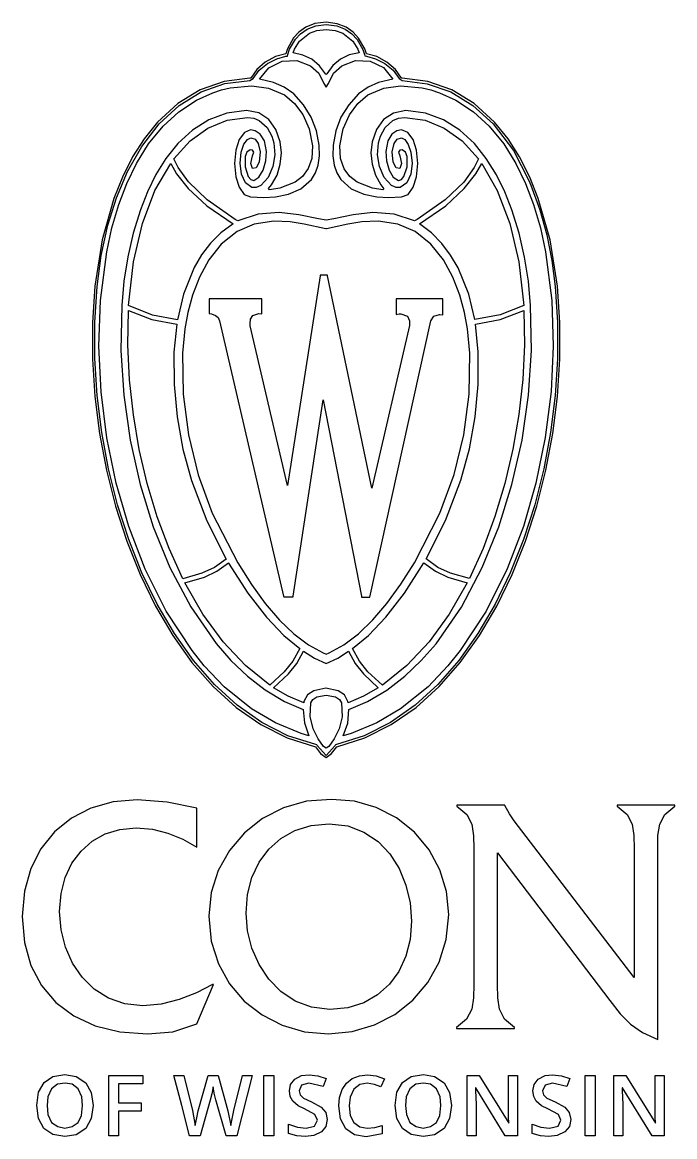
# Model space of a CAD drawing. Extents: x 0 to 159, y 0 to 105.
# Drawn here: x 53.1 to 114.6, y 0 to 105 of the extents above; entities that cross this region are included whole.
import ezdxf

# ---------------------------------------------------------------- set-up
doc = ezdxf.new("R2010")
doc.units = 0

msp = doc.modelspace()

# ---------------------------------------------------------------- linework, layer by layer
at = {"layer": 'Layer 1'}
for p, q in [((79.173228, 104.026426), (78.676686, 103.482011)), ((79.835435, 104.500365), (79.173228, 104.026426)), ((79.227406, 103.179195), (80.17801, 103.927868)), ((79.336515, 103.87788), (79.965263, 104.314462)), ((80.683491, 104.833972), (79.835435, 104.500365)), ((79.965263, 104.314462), (80.765724, 104.6218)), ((80.17801, 103.927868), (80.874291, 104.173819)), ((81.73758, 104.95739), (80.683491, 104.833972)), ((80.765724, 104.6218), (81.7561, 104.738)), ((80.874291, 104.173819), (81.7403, 104.267)), ((82.791669, 104.826375), (81.73758, 104.95739)), ((81.7403, 104.267), (82.606303, 104.173843)), ((81.7403, 104.267), (81.7403, 104.267)), ((81.7561, 104.738), (82.746444, 104.618453)), ((82.606303, 104.173843), (83.30258, 103.928045)), ((82.746444, 104.618453), (83.546664, 104.303063)), ((83.639725, 104.489202), (82.791669, 104.826375)), ((83.30258, 103.928045), (84.253179, 103.180558)), ((83.546664, 104.303063), (84.174743, 103.856703)), ((84.301932, 104.014798), (83.639725, 104.489202)), ((84.798474, 103.472089), (84.301932, 104.014798)), ((78.676686, 103.482011), (78.099853, 102.461177)), ((78.298537, 102.411602), (78.861278, 103.373947)), ((78.754035, 102.424064), (79.227406, 103.179195)), ((78.861278, 103.373947), (79.336515, 103.87788)), ((84.174743, 103.856703), (84.648663, 103.34425)), ((84.253179, 103.180558), (84.726535, 102.428604)), ((84.648663, 103.34425), (85.205955, 102.380562)), ((85.375307, 102.457456), (84.798474, 103.472089)), ((77.94346, 101.99671), (76.960577, 101.725099)), ((78.099853, 102.461177), (77.94346, 101.99671)), ((78.094386, 101.774408), (78.131427, 101.922574)), ((78.131427, 101.922574), (78.298537, 102.411602)), ((78.623445, 102.06556), (78.754035, 102.424064)), ((79.554828, 101.874337), (78.623445, 102.06556)), ((80.399477, 101.468475), (79.554828, 101.874337)), ((83.924418, 101.882987), (83.079241, 101.474524)), ((84.85709, 102.07625), (83.924418, 101.882987)), ((84.726535, 102.428604), (84.85709, 102.07625)), ((85.205955, 102.380562), (85.3624, 101.931)), ((85.3624, 101.931), (85.399442, 101.782834)), ((85.5317, 101.99671), (85.375307, 102.457456)), ((86.515704, 101.726216), (85.5317, 101.99671)), ((76.011675, 101.214868), (75.203165, 100.518105)), ((75.432475, 100.451741), (76.211549, 101.080539)), ((76.960577, 101.725099), (76.011675, 101.214868)), ((76.211549, 101.080539), (77.08736, 101.523799)), ((76.350773, 100.682), (77.588721, 101.305688)), ((77.08736, 101.523799), (77.943574, 101.753242)), ((77.588721, 101.305688), (78.973406, 101.37009)), ((77.943574, 101.753242), (78.094386, 101.774408)), ((78.973406, 101.37009), (80.2639, 100.864)), ((80.2639, 100.864), (80.26393, 100.86446)), ((80.26393, 100.86446), (81.05941, 100.151757)), ((81.121418, 100.871016), (80.399477, 101.468475)), ((81.684675, 100.105), (81.121418, 100.871016)), ((82.357666, 100.874112), (81.7958, 100.105)), ((83.079241, 101.474524), (82.357666, 100.874112)), ((82.421202, 100.151757), (83.216682, 100.86446)), ((83.216682, 100.86446), (84.5084, 101.372657)), ((84.5084, 101.372657), (85.895025, 101.308864)), ((85.399442, 101.782834), (85.550254, 101.761667)), ((85.550254, 101.761667), (86.405641, 101.530612)), ((85.895025, 101.308864), (87.134625, 100.684213)), ((86.405641, 101.530612), (87.279632, 101.084004)), ((87.466468, 101.21586), (86.515704, 101.726216)), ((87.279632, 101.084004), (88.056887, 100.452353)), ((88.275347, 100.518477), (87.466468, 101.21586)), ((75.203165, 100.518105), (74.64146, 99.6869)), ((74.866474, 99.665682), (75.432475, 100.451741)), ((75.47496, 99.607545), (76.350773, 100.682)), ((81.05941, 100.151757), (81.52864, 99.1923)), ((81.740238, 100.030917), (81.684675, 100.105)), ((81.7958, 100.105), (81.740238, 100.030917)), ((81.951972, 99.1923), (82.421202, 100.151757)), ((87.134625, 100.684213), (88.010922, 99.60769)), ((88.056887, 100.452353), (88.622064, 99.666167)), ((88.8337, 99.6869), (88.275347, 100.518477)), ((72.154829, 99.390277), (69.884666, 98.585903)), ((69.989215, 98.39403), (72.217955, 99.177733)), ((71.879223, 98.591475), (72.69943, 98.795204)), ((74.5701, 99.6869), (72.154829, 99.390277)), ((72.217955, 99.177733), (74.567495, 99.464599)), ((72.69943, 98.795204), (74.73143, 98.961891)), ((74.567495, 99.464599), (74.866474, 99.665682)), ((74.64146, 99.6869), (74.5701, 99.6869)), ((74.73143, 98.961891), (76.328707, 98.754568)), ((76.79788, 99.27417), (75.47496, 99.607545)), ((76.328707, 98.754568), (77.81382, 98.1311)), ((77.796309, 98.84338), (76.79788, 99.27417)), ((78.68436, 98.21584), (77.796309, 98.84338)), ((81.52864, 99.1923), (81.740306, 98.861571)), ((81.740306, 98.861571), (81.951972, 99.1923)), ((85.689573, 98.843525), (84.801522, 98.215985)), ((85.674492, 98.125902), (87.159606, 98.74937)), ((86.688002, 99.274315), (85.689573, 98.843525)), ((88.010922, 99.60769), (86.688002, 99.274315)), ((87.159606, 98.74937), (88.756882, 98.956693)), ((88.622064, 99.666167), (88.915751, 99.462438)), ((88.756882, 98.956693), (90.788882, 98.790006)), ((88.90538, 99.68693), (88.8337, 99.6869)), ((91.321018, 99.391796), (88.90538, 99.68693)), ((88.915751, 99.462438), (91.265701, 99.175573)), ((90.788882, 98.790006), (91.609089, 98.586277)), ((91.265701, 99.175573), (93.493367, 98.39187)), ((93.5918, 98.587919), (91.321018, 99.391796)), ((69.884666, 98.585903), (67.781688, 97.294862)), ((67.863122, 96.527682), (69.532367, 97.63633)), ((67.913767, 97.127629), (69.989215, 98.39403)), ((69.532367, 97.63633), (71.064307, 98.326892)), ((71.064307, 98.326892), (71.879223, 98.591475)), ((77.81382, 98.1311), (78.749244, 97.319037)), ((79.619893, 97.191635), (78.68436, 98.21584)), ((84.801522, 98.215985), (83.865989, 97.19178)), ((84.740555, 97.313839), (85.674492, 98.125902)), ((91.609089, 98.586277), (92.424005, 98.321694)), ((92.424005, 98.321694), (93.955945, 97.631132)), ((93.493367, 98.39187), (95.568732, 97.125469)), ((95.694904, 97.296382), (93.5918, 98.587919)), ((93.955945, 97.631132), (95.624852, 96.526263)), ((67.781688, 97.294862), (65.86797, 95.53824)), ((66.024105, 95.392669), (67.913767, 97.127629)), ((74.23401, 96.638848), (72.400988, 96.41234)), ((75.393753, 96.413749), (74.23401, 96.638848)), ((78.749244, 97.319037), (79.550477, 96.260166)), ((80.344506, 96.022433), (79.619893, 97.191635)), ((83.865989, 97.19178), (83.141376, 96.022578)), ((83.939819, 96.254968), (84.740555, 97.313839)), ((89.254302, 96.63365), (88.094559, 96.407431)), ((91.088069, 96.406396), (89.254302, 96.63365)), ((95.568732, 97.125469), (97.461781, 95.390508)), ((97.60751, 95.53827), (95.694904, 97.296382)), ((65.86797, 95.53824), (64.603284, 93.975489)), ((66.386477, 95.17306), (67.863122, 96.527682)), ((70.69819, 95.7773), (69.152653, 94.800452)), ((70.614205, 94.995843), (72.421348, 95.739072)), ((72.400988, 96.41234), (70.69819, 95.7773)), ((72.421348, 95.739072), (74.323988, 95.990674)), ((74.323988, 95.990674), (74.940244, 95.914043)), ((74.940244, 95.914043), (75.449995, 95.706536)), ((76.3305, 95.792518), (75.393753, 96.413749)), ((75.449995, 95.706536), (76.188306, 95.033213)), ((77.01672, 94.86222), (76.3305, 95.792518)), ((79.550477, 96.260166), (80.144839, 94.936878)), ((80.842297, 94.74013), (80.344506, 96.022433)), ((83.141376, 96.022578), (82.643585, 94.740275)), ((83.344963, 94.93168), (83.939819, 96.254968)), ((87.157811, 95.786322), (86.471591, 94.856645)), ((88.094559, 96.407431), (87.157811, 95.786322)), ((87.297483, 95.034234), (88.035792, 95.706935)), ((88.035792, 95.706935), (88.545542, 95.914178)), ((88.545542, 95.914178), (89.161797, 95.9907)), ((89.161797, 95.9907), (91.064437, 95.738726)), ((91.064437, 95.738726), (92.87158, 94.994875)), ((92.792109, 95.772099), (91.088069, 96.406396)), ((94.337896, 94.795995), (92.792109, 95.772099)), ((95.624852, 96.526263), (97.102, 95.1757)), ((98.872196, 93.975519), (97.60751, 95.53827)), ((64.372195, 93.258152), (66.024105, 95.392669)), ((65.02278, 93.493728), (66.386477, 95.17306)), ((69.152653, 94.800452), (67.79141, 93.548518)), ((68.931582, 93.778349), (70.614205, 94.995843)), ((74.041471, 94.573564), (73.561708, 93.911405)), ((74.6336, 94.8133), (74.041471, 94.573564)), ((75.069213, 94.725156), (74.6336, 94.8133)), ((75.538804, 94.409796), (75.069213, 94.725156)), ((76.188306, 95.033213), (76.615565, 94.23934)), ((77.42488, 93.709918), (77.01672, 94.86222)), ((80.144839, 94.936878), (80.45965, 93.33156)), ((81.09736, 93.37662), (80.842297, 94.74013)), ((82.643585, 94.740275), (82.388522, 93.376765)), ((83.028662, 93.326362), (83.344963, 94.93168)), ((86.471591, 94.856645), (86.063432, 93.70472)), ((86.870223, 94.240485), (87.297483, 95.034234)), ((88.410682, 94.723673), (87.94175, 94.405843)), ((88.8496, 94.8133), (88.410682, 94.723673)), ((89.442139, 94.573586), (88.8496, 94.8133)), ((89.922826, 93.911477), (89.442139, 94.573586)), ((92.87158, 94.994875), (94.554203, 93.777257)), ((95.696902, 93.54332), (94.337896, 94.795995)), ((97.102, 95.1757), (98.465697, 93.496368)), ((97.461781, 95.390508), (99.369239, 92.867665)), ((64.603284, 93.975489), (63.52112, 92.28122)), ((63.888817, 91.65146), (65.02278, 93.493728)), ((67.79141, 93.548518), (66.661848, 92.141267)), ((67.402498, 92.103954), (68.931582, 93.778349)), ((73.561708, 93.911405), (73.240198, 92.912399)), ((73.754716, 92.71807), (74.00516, 93.463575)), ((74.00516, 93.463575), (74.331011, 93.916882)), ((74.331011, 93.916882), (74.657358, 94.069804)), ((74.657358, 94.069804), (75.055225, 93.937182)), ((75.055225, 93.937182), (75.340106, 93.548536)), ((75.340106, 93.548536), (75.522544, 92.746894)), ((75.929502, 93.790829), (75.538804, 94.409796)), ((76.128435, 92.791864), (75.929502, 93.790829)), ((76.615565, 94.23934), (76.808418, 93.593554)), ((76.808418, 93.593554), (76.89788, 92.486935)), ((77.530919, 92.67031), (77.42488, 93.709918)), ((86.063432, 93.70472), (85.958136, 92.665118)), ((86.587904, 92.486587), (86.677367, 93.59358)), ((86.677367, 93.59358), (86.870223, 94.240485)), ((87.553681, 93.786389), (87.35735, 92.79189)), ((87.94175, 94.405843), (87.553681, 93.786389)), ((87.963241, 92.74692), (88.145679, 93.544098)), ((88.145679, 93.544098), (88.430561, 93.93324)), ((88.430561, 93.93324), (88.828427, 94.06983)), ((88.828427, 94.06983), (89.153657, 93.915421)), ((89.153657, 93.915421), (89.479632, 93.459635)), ((89.479632, 93.459635), (89.730697, 92.713634)), ((90.245263, 92.912521), (89.922826, 93.911477)), ((94.554203, 93.777257), (96.083287, 92.10398)), ((96.825718, 92.136069), (95.696902, 93.54332)), ((98.465697, 93.496368), (99.59966, 91.6541)), ((99.95436, 92.28125), (98.872196, 93.975519)), ((63.044905, 90.907989), (64.372195, 93.258152)), ((73.240198, 92.912399), (73.12283, 91.66212)), ((73.654588, 91.688554), (73.754716, 92.71807)), ((74.271066, 92.722582), (74.111655, 92.309667)), ((74.575337, 92.947974), (74.271066, 92.722582)), ((74.805162, 92.912868), (74.575337, 92.947974)), ((74.636191, 91.667394), (74.80354, 92.393012)), ((74.80354, 92.393012), (74.943107, 92.725724)), ((74.943107, 92.725724), (74.805162, 92.912868)), ((75.522544, 92.746894), (75.443955, 91.768598)), ((76.064523, 91.897947), (76.128435, 92.791864)), ((76.89788, 92.486935), (76.722429, 91.360473)), ((77.427856, 91.592257), (77.530919, 92.67031)), ((80.45965, 93.33156), (80.404413, 92.123883)), ((81.115665, 92.36503), (81.09736, 93.37662)), ((82.388522, 93.376765), (82.370218, 92.365204)), ((83.08314, 92.11977), (83.028662, 93.326362)), ((85.958136, 92.665118), (86.06244, 91.587066)), ((86.763356, 91.361488), (86.587904, 92.486587)), ((87.35735, 92.79189), (87.421263, 91.900576)), ((88.042949, 91.773461), (87.963241, 92.74692)), ((88.680623, 92.912894), (88.542678, 92.72575)), ((88.542678, 92.72575), (88.687206, 92.388076)), ((88.910448, 92.948), (88.680623, 92.912894)), ((88.687206, 92.388076), (88.849594, 91.66742)), ((89.214719, 92.722234), (88.910448, 92.948)), ((89.37413, 92.308698), (89.214719, 92.722234)), ((89.730697, 92.713634), (89.831197, 91.68858)), ((90.363052, 91.662265), (90.245263, 92.912521)), ((99.369239, 92.867665), (100.833, 90.064)), ((63.52112, 92.28122), (62.552787, 90.364199)), ((62.971527, 89.757018), (63.888817, 91.65146)), ((65.625835, 89.102987), (67.10357, 91.65966)), ((66.661848, 92.141267), (65.706165, 90.607015)), ((67.10357, 91.65966), (67.641748, 90.670574)), ((67.798669, 91.271139), (67.402498, 92.103954)), ((73.12283, 91.66212), (73.237593, 90.411841)), ((73.779562, 90.665651), (73.654588, 91.688554)), ((74.111655, 92.309667), (74.104379, 91.334014)), ((74.104379, 91.334014), (74.412618, 90.430134)), ((74.802589, 91.19313), (74.636191, 91.667394)), ((75.443955, 91.768598), (75.137907, 91.23877)), ((75.813584, 91.036026), (76.064523, 91.897947)), ((76.722429, 91.360473), (76.28901, 90.349103)), ((77.114946, 90.560341), (77.427856, 91.592257)), ((80.404413, 92.123883), (80.058435, 91.170578)), ((80.726146, 90.769498), (80.985332, 91.499699)), ((80.985332, 91.499699), (81.115665, 92.36503)), ((82.370218, 92.365204), (82.500551, 91.499952)), ((82.500551, 91.499952), (82.759737, 90.76987)), ((83.428763, 91.167613), (83.08314, 92.11977)), ((86.06244, 91.587066), (86.375598, 90.555149)), ((87.196775, 90.350988), (86.763356, 91.361488)), ((87.421263, 91.900576), (87.672203, 91.035059)), ((88.348872, 91.243757), (88.042949, 91.773461)), ((88.849594, 91.66742), (88.683569, 91.19576)), ((89.073166, 90.432141), (89.381406, 91.33404)), ((89.381406, 91.33404), (89.37413, 92.308698)), ((89.831197, 91.68858), (89.706595, 90.665679)), ((90.247917, 90.411986), (90.363052, 91.662265)), ((96.083287, 92.10398), (95.686372, 91.270791)), ((95.852094, 90.676614), (96.39027, 91.667563)), ((96.39027, 91.667563), (97.860936, 89.110904)), ((97.782144, 90.601818), (96.825718, 92.136069)), ((99.59966, 91.6541), (100.516951, 89.759658)), ((100.922693, 90.364229), (99.95436, 92.28125)), ((62.552787, 90.364199), (61.75371, 88.37068)), ((61.996701, 88.416567), (63.044905, 90.907989)), ((65.706165, 90.607015), (64.906753, 88.982475)), ((67.641748, 90.670574), (68.743983, 89.287342)), ((68.783952, 89.9142), (67.798669, 91.271139)), ((73.237593, 90.411841), (73.554762, 89.412835)), ((74.150351, 89.825558), (73.779562, 90.665651)), ((74.412618, 90.430134), (74.650577, 90.146741)), ((75.137907, 91.23877), (74.802589, 91.19313)), ((74.919295, 90.064014), (75.417785, 90.370062)), ((75.417785, 90.370062), (75.813584, 91.036026)), ((76.28901, 90.349103), (75.604568, 89.587764)), ((76.591444, 89.659148), (77.114946, 90.560341)), ((79.502546, 90.442995), (78.817581, 89.912485)), ((80.058435, 91.170578), (79.502546, 90.442995)), ((80.357894, 90.163301), (80.726146, 90.769498)), ((82.759737, 90.76987), (83.12799, 90.163818)), ((83.984605, 90.441053), (83.428763, 91.167613)), ((84.669741, 89.911257), (83.984605, 90.441053)), ((86.375598, 90.555149), (86.896868, 89.65395)), ((87.881217, 89.58779), (87.196775, 90.350988)), ((87.672203, 91.035059), (88.068001, 90.365995)), ((88.068001, 90.365995), (88.56649, 90.06404)), ((88.683569, 91.19576), (88.348872, 91.243757)), ((88.835207, 90.148996), (89.073166, 90.432141)), ((89.706595, 90.665679), (89.336426, 89.825586)), ((89.930128, 89.41298), (90.247917, 90.411986)), ((95.686372, 91.270791), (94.701835, 89.913232)), ((94.749859, 89.290282), (95.852094, 90.676614)), ((98.582301, 88.977277), (97.782144, 90.601818)), ((101.72177, 88.37071), (100.922693, 90.364229)), ((62.219297, 87.79119), (62.971527, 89.757018)), ((68.743983, 89.287342), (70.493124, 87.665489)), ((70.523792, 88.221406), (68.783952, 89.9142)), ((73.554762, 89.412835), (74.033657, 88.750676)), ((74.760753, 89.391766), (74.150351, 89.825558)), ((74.650577, 90.146741), (74.919295, 90.064014)), ((75.153871, 89.397073), (74.760753, 89.391766)), ((75.604568, 89.587764), (75.153871, 89.397073)), ((76.323885, 89.286747), (76.591444, 89.659148)), ((76.40359, 89.18819), (76.323885, 89.286747)), ((77.383747, 89.328087), (76.40359, 89.18819)), ((78.817581, 89.912485), (77.383747, 89.328087)), ((78.189926, 88.75601), (79.37333, 89.278411)), ((79.37333, 89.278411), (80.357894, 90.163301)), ((83.12799, 90.163818), (84.112553, 89.279253)), ((84.112553, 89.279253), (85.295957, 88.757146)), ((86.104194, 89.326611), (84.669741, 89.911257)), ((87.084722, 89.182992), (86.104194, 89.326611)), ((86.896868, 89.65395), (87.16542, 89.280557)), ((87.16542, 89.280557), (87.084722, 89.182992)), ((88.332673, 89.397099), (87.881217, 89.58779)), ((88.726148, 89.391793), (88.332673, 89.397099)), ((88.56649, 90.06404), (88.835207, 90.148996)), ((89.336426, 89.825586), (88.726148, 89.391793)), ((89.451108, 88.750821), (89.930128, 89.41298)), ((94.701835, 89.913232), (92.962739, 88.220314)), ((93.000717, 87.66781), (94.749859, 89.290282)), ((100.516951, 89.759658), (101.26918, 87.79383)), ((100.833, 90.064), (101.018208, 89.624792)), ((101.018208, 89.624792), (101.851513, 87.305151)), ((61.75371, 88.37068), (60.64775, 84.46014)), ((61.192825, 85.835929), (61.996701, 88.416567)), ((64.906753, 88.982475), (64.246, 87.304358)), ((64.443523, 86.001866), (65.625835, 89.102987)), ((73.183638, 86.381024), (70.523792, 88.221406)), ((74.033657, 88.750676), (74.6336, 88.51094)), ((74.6336, 88.51094), (75.859735, 88.442603)), ((75.859735, 88.442603), (76.965966, 88.50708)), ((76.965966, 88.50708), (78.189926, 88.75601)), ((85.295957, 88.757146), (86.519917, 88.508387)), ((86.519917, 88.508387), (87.626147, 88.443864)), ((87.626147, 88.443864), (88.852282, 88.511085)), ((88.852282, 88.511085), (89.451108, 88.750821)), ((92.962739, 88.220314), (90.302147, 86.38105)), ((97.860936, 89.110904), (99.04139, 86.009784)), ((99.242312, 87.29916), (98.582301, 88.977277)), ((102.82773, 84.46017), (101.72177, 88.37071)), ((61.571155, 85.586893), (62.219297, 87.79119)), ((64.246, 87.304358), (63.579323, 85.095385)), ((70.493124, 87.665489), (72.97202, 85.96054)), ((90.52182, 85.968443), (93.000717, 87.66781)), ((99.908989, 85.090187), (99.242312, 87.29916)), ((101.26918, 87.79383), (101.913487, 85.589415)), ((101.851513, 87.305151), (102.512692, 84.934098)), ((73.416471, 86.261962), (73.183638, 86.381024)), ((75.329738, 86.876787), (73.416471, 86.261962)), ((76.82431, 86.222266), (74.975869, 85.939493)), ((77.332301, 87.03719), (75.329738, 86.876787)), ((78.354009, 86.174558), (76.82431, 86.222266)), ((79.185175, 86.824753), (77.332301, 87.03719)), ((79.677831, 85.927917), (78.354009, 86.174558)), ((81.012651, 86.452462), (79.185175, 86.824753)), ((81.7429, 86.3334), (81.012651, 86.452462)), ((82.473134, 86.452488), (81.742885, 86.333426)), ((81.742885, 86.333426), (81.7429, 86.3334)), ((84.30061, 86.824779), (82.473134, 86.452488)), ((85.115313, 86.174256), (83.796036, 85.926995)), ((86.153484, 87.037216), (84.30061, 86.824779)), ((86.64295, 86.222336), (85.115313, 86.174256)), ((88.155057, 86.877805), (86.153484, 87.037216)), ((88.498996, 85.939563), (86.64295, 86.222336)), ((90.069314, 86.261988), (88.155057, 86.877805)), ((90.302147, 86.38105), (90.069314, 86.261988)), ((60.570895, 82.977005), (61.192825, 85.835929)), ((61.086877, 83.3409), (61.571155, 85.586893)), ((63.579323, 85.095385), (63.065041, 82.848777)), ((63.599049, 82.381342), (64.443523, 86.001866)), ((71.833647, 85.134556), (70.853, 84.149388)), ((72.97202, 85.96054), (71.833647, 85.134556)), ((73.35563, 85.26183), (71.865794, 84.044933)), ((74.975869, 85.939493), (73.35563, 85.26183)), ((81.7138, 85.5026), (79.677831, 85.927917)), ((81.76669, 85.50267), (81.7138, 85.5026)), ((83.796036, 85.926995), (81.76669, 85.50267)), ((90.12486, 85.2619), (88.498996, 85.939563)), ((91.614695, 84.044993), (90.12486, 85.2619)), ((91.654115, 85.119563), (90.52182, 85.968443)), ((92.631909, 84.123436), (91.654115, 85.119563)), ((99.04139, 86.009784), (99.888469, 82.389253)), ((100.423272, 82.843579), (99.908989, 85.090187)), ((101.913487, 85.589415), (102.394, 83.3436)), ((60.64775, 84.46014), (59.96248, 80.09717)), ((70.853, 84.149388), (70.020624, 83.041561)), ((71.865794, 84.044933), (70.694543, 82.576641)), ((92.785945, 82.576694), (91.614695, 84.044993)), ((93.463913, 83.013888), (92.631909, 84.123436)), ((102.512692, 84.934098), (102.999452, 82.521193)), ((103.513, 80.0972), (102.82773, 84.46017)), ((60.171535, 80.078599), (60.570895, 82.977005)), ((60.499503, 78.76361), (61.086877, 83.3409)), ((70.020624, 83.041561), (69.32706, 81.847599)), ((94.158841, 81.824748), (93.463913, 83.013888)), ((102.394, 83.3436), (102.981374, 78.76631)), ((63.065041, 82.848777), (62.704676, 80.572404)), ((63.13483, 78.26646), (63.599049, 82.381342)), ((70.694543, 82.576641), (69.803524, 80.951582)), ((93.676965, 80.951631), (92.785945, 82.576694)), ((99.888469, 82.389253), (100.35901, 78.274363)), ((100.783636, 80.567206), (100.423272, 82.843579)), ((102.999452, 82.521193), (103.309498, 80.075992)), ((69.32706, 81.847599), (68.318545, 79.347372)), ((69.803524, 80.951582), (69.154381, 79.264387)), ((81.1688, 81.062871), (78.10493, 61.330271)), ((81.86728, 81.139651), (81.1688, 81.1396)), ((81.1688, 81.1396), (81.1688, 81.062871)), ((81.883155, 81.068214), (81.86728, 81.139651)), ((86.058275, 61.084214), (81.883155, 81.068214)), ((94.326108, 79.264435), (93.676965, 80.951631)), ((95.172318, 79.343), (94.158841, 81.824748)), ((59.96248, 80.09717), (59.73489, 76.688525)), ((59.947412, 76.710288), (60.171535, 80.078599)), ((62.704676, 80.572404), (62.49975, 78.274138)), ((100.988562, 78.26894), (100.783636, 80.567206)), ((103.309498, 80.075992), (103.533613, 76.706791)), ((103.741065, 76.688583), (103.513, 80.0972)), ((103.513, 80.0972), (103.513, 80.0972)), ((60.3452, 74.461703), (60.499503, 78.76361)), ((68.318545, 79.347372), (67.7518, 76.94091)), ((69.154381, 79.264387), (68.708761, 77.609685)), ((75.6893, 78.9118), (70.7283, 78.9118)), ((70.7283, 78.9118), (70.7283, 77.5175)), ((75.689302, 77.48305), (75.6893, 78.9118)), ((88.3284, 78.9118), (88.3284, 77.4381)), ((92.7443, 78.9118), (88.3284, 78.9118)), ((88.3284, 78.9118), (88.3284, 78.9118)), ((92.744304, 77.411687), (92.7443, 78.9118)), ((94.771729, 77.609734), (94.326108, 79.264435)), ((95.74204, 76.948813), (95.172318, 79.343)), ((102.981374, 78.76631), (103.13295, 74.464278)), ((62.49975, 78.274138), (62.410636, 74.04617)), ((63.067994, 74.572059), (63.11895, 77.8005)), ((63.11895, 77.8005), (65.336435, 76.952235)), ((65.379008, 77.38312), (63.1348, 78.2715)), ((63.1348, 78.2715), (63.13483, 78.26646)), ((100.35901, 78.274363), (98.114545, 77.388459)), ((98.139185, 76.961838), (100.361577, 77.8138)), ((100.361577, 77.8138), (100.411016, 74.585359)), ((101.077676, 74.040972), (100.988562, 78.26894)), ((59.73489, 76.688525), (59.734344, 73.216862)), ((59.948365, 73.273545), (59.947412, 76.710288)), ((65.336435, 76.952235), (67.6724, 76.5279)), ((67.7518, 76.94091), (65.379008, 77.38312)), ((68.708761, 77.609685), (68.428309, 76.082106)), ((70.7283, 77.5175), (70.947904, 77.483104)), ((70.947904, 77.483104), (71.330557, 77.334276)), ((71.330557, 77.334276), (71.559215, 77.136335)), ((71.559215, 77.136335), (71.69932, 76.824292)), ((71.69932, 76.824292), (77.7424, 50.895192)), ((74.5807, 76.59405), (74.625212, 76.996001)), ((74.625212, 76.996001), (74.824116, 77.348112)), ((74.824116, 77.348112), (75.395615, 77.522737)), ((75.395615, 77.522737), (75.689302, 77.48305)), ((85.8572, 50.821), (91.60923, 76.8374)), ((88.3284, 77.4381), (88.627379, 77.483079)), ((88.627379, 77.483079), (88.767608, 77.483079)), ((88.767608, 77.483079), (89.418482, 77.263475)), ((89.418482, 77.263475), (89.606874, 76.84288)), ((89.606874, 76.84288), (89.587815, 76.382414)), ((91.60923, 76.8374), (91.897689, 77.280293)), ((91.897689, 77.280293), (92.402979, 77.435358)), ((92.402979, 77.435358), (92.4612, 77.4355)), ((92.4612, 77.4355), (92.744304, 77.411687)), ((95.052182, 76.082159), (94.771729, 77.609734)), ((98.114545, 77.388459), (95.742, 76.9486)), ((95.742, 76.9486), (95.74204, 76.948813)), ((95.797517, 76.53586), (98.139185, 76.961838)), ((103.533613, 76.706791), (103.532653, 73.269387)), ((103.742008, 73.216998), (103.741065, 76.688583)), ((67.67243, 76.52286), (67.407847, 73.8982)), ((67.6724, 76.5279), (67.67243, 76.52286)), ((68.428309, 76.082106), (68.20949, 73.78683)), ((74.5807, 76.3718), (74.5807, 76.59405)), ((78.10493, 61.330271), (74.5807, 76.3718)), ((89.587815, 76.382414), (86.058275, 61.084214)), ((95.271, 73.7869), (95.052182, 76.082159)), ((96.0621, 73.9112), (95.797517, 76.53586)), ((63.22673, 71.292338), (63.067994, 74.572059)), ((100.411016, 74.585359), (100.251568, 71.305632)), ((60.55242, 70.16202), (60.3452, 74.461703)), ((62.410636, 74.04617), (62.682312, 69.825998)), ((67.407847, 73.8982), (67.423043, 70.828659)), ((68.20949, 73.78683), (68.272856, 69.915943)), ((95.20648, 69.91935), (95.271, 73.7869)), ((95.271, 73.7869), (95.271, 73.7869)), ((96.05225, 70.841816), (96.0621, 73.9112)), ((100.806, 69.8208), (101.077676, 74.040972)), ((103.13295, 74.464278), (102.923, 70.1647)), ((59.734344, 73.216862), (59.955776, 69.71559)), ((60.169344, 69.802197), (59.948365, 73.273545)), ((103.532653, 73.269387), (103.311668, 69.797584)), ((103.520887, 69.715842), (103.742008, 73.216998)), ((63.589298, 67.997117), (63.22673, 71.292338)), ((67.423043, 70.828659), (67.704401, 67.777806)), ((95.776236, 67.790653), (96.05225, 70.841816)), ((100.251568, 71.305632), (99.888909, 68.010403)), ((59.955776, 69.71559), (60.394121, 66.218117)), ((60.605299, 66.330072), (60.169344, 69.802197)), ((61.09465, 65.829502), (60.55242, 70.16202)), ((62.682312, 69.825998), (63.291195, 65.591396)), ((68.272856, 69.915943), (68.766728, 66.08829)), ((78.6288, 50.903029), (81.45455, 69.400029)), ((81.45455, 69.400029), (85.0634, 50.8925)), ((94.71223, 66.095058), (95.20648, 69.91935)), ((100.189503, 65.584528), (100.806, 69.8208)), ((102.923, 70.1647), (102.38077, 65.832182)), ((103.311668, 69.797584), (102.875709, 66.325186)), ((102.923, 70.1647), (102.923, 70.1647)), ((103.082763, 66.218512), (103.520887, 69.715842)), ((64.149837, 64.722176), (63.589298, 67.997117)), ((67.704401, 67.777806), (68.249571, 64.762899)), ((95.236379, 64.774972), (95.776236, 67.790653)), ((99.888909, 68.010403), (99.328711, 64.735454)), ((60.394121, 66.218117), (61.044313, 62.757852)), ((61.251179, 62.890998), (60.605299, 66.330072)), ((102.875709, 66.325186), (102.229824, 62.885996)), ((102.432693, 62.758405), (103.082763, 66.218512)), ((61.97323, 61.55249), (61.09465, 65.829502)), ((63.291195, 65.591396), (64.230122, 61.417548)), ((68.766728, 66.08829), (69.684449, 62.339607)), ((93.794898, 62.349662), (94.71223, 66.095058)), ((99.242644, 61.409659), (100.189503, 65.584528)), ((102.38077, 65.832182), (101.50219, 61.55517)), ((64.902488, 61.503294), (64.149837, 64.722176)), ((68.249571, 64.762899), (69.0562, 61.8012)), ((94.435, 61.812033), (95.236379, 64.774972)), ((99.328711, 64.735454), (98.576649, 61.516566)), ((61.044313, 62.757852), (61.901287, 59.368205)), ((62.101935, 59.518801), (61.251179, 62.890998)), ((69.684449, 62.339607), (71.01936, 58.70563)), ((92.461128, 58.7188), (93.794898, 62.349662)), ((102.229824, 62.885996), (101.379065, 59.513819)), ((101.575737, 59.368919), (102.432693, 62.758405)), ((63.161277, 57.448423), (61.97323, 61.55249)), ((64.230122, 61.417548), (65.461231, 57.446691)), ((65.841391, 58.376251), (64.902488, 61.503294)), ((69.0562, 61.8012), (70.505077, 58.012216)), ((92.986123, 58.023049), (94.435, 61.812033)), ((98.576649, 61.516566), (97.638397, 58.389523)), ((98.011535, 57.438802), (99.242644, 61.409659)), ((101.50219, 61.55517), (100.314143, 57.451103)), ((61.901287, 59.368205), (62.959976, 56.082583)), ((63.152516, 56.24731), (62.101935, 59.518801)), ((101.379065, 59.513819), (100.328481, 56.242458)), ((100.516954, 56.08345), (101.575737, 59.368919)), ((66.960685, 55.376827), (65.841391, 58.376251)), ((70.505077, 58.012216), (72.33703, 54.39288)), ((71.01936, 58.70563), (73.426639, 54.031011)), ((90.052399, 54.042516), (92.461128, 58.7188)), ((91.15417, 54.403713), (92.986123, 58.023049)), ((97.638397, 58.389523), (96.519628, 55.390107)), ((64.6905, 53.4589), (63.161277, 57.448423)), ((65.461231, 57.446691), (67.029412, 53.596478)), ((96.443354, 53.588589), (98.011535, 57.438802)), ((100.314143, 57.451103), (98.78492, 53.46158)), ((62.959976, 56.082583), (64.215316, 52.934395)), ((64.397872, 53.110353), (63.152516, 56.24731)), ((100.328481, 56.242458), (99.083123, 53.105717)), ((99.261403, 52.935396), (100.516954, 56.08345)), ((68.25451, 52.5408), (66.960685, 55.376827)), ((96.519628, 55.390107), (95.226017, 52.5541)), ((67.029412, 53.596478), (68.985474, 49.882463)), ((71.221769, 53.600454), (70.042761, 53.052105)), ((72.33703, 54.39288), (71.221769, 53.600454)), ((71.439805, 53.246862), (72.5434, 54.0251)), ((72.5434, 54.0251), (72.5434, 54.02006)), ((72.5434, 54.02006), (74.361953, 51.173807)), ((73.426639, 54.031011), (74.700327, 52.007514)), ((88.778441, 52.017235), (90.052399, 54.042516)), ((89.119401, 51.179845), (90.93721, 54.025353)), ((90.93721, 54.025353), (92.041183, 53.247106)), ((91.1568, 54.4035), (91.15417, 54.403713)), ((92.270358, 53.609645), (91.1568, 54.4035)), ((93.447415, 53.061088), (92.270358, 53.609645)), ((94.487293, 49.874574), (96.443354, 53.588589)), ((64.215316, 52.934395), (65.662241, 49.95705)), ((65.832954, 50.141756), (64.397872, 53.110353)), ((66.675749, 49.48668), (64.6905, 53.4589)), ((70.042761, 53.052105), (68.25451, 52.5408)), ((68.4476, 52.15188), (70.287113, 52.698573)), ((70.287113, 52.698573), (71.439805, 53.246862)), ((92.041183, 53.247106), (93.194766, 52.698799)), ((93.194766, 52.698799), (95.0356, 52.152103)), ((95.226017, 52.5541), (93.447415, 53.061088)), ((98.78492, 53.46158), (96.798678, 49.486509)), ((99.083123, 53.105717), (97.648041, 50.137401)), ((97.814142, 49.958155), (99.261403, 52.935396)), ((70.144528, 49.220587), (68.4476, 52.15188)), ((74.700327, 52.007514), (76.010045, 50.211166)), ((87.468793, 50.21876), (88.778441, 52.017235)), ((95.0356, 52.152103), (93.340907, 49.220815)), ((74.361953, 51.173807), (76.120231, 48.916915)), ((77.7424, 50.895192), (77.758275, 50.826401)), ((77.758275, 50.826401), (78.6288, 50.8263)), ((78.6288, 50.8263), (78.6288, 50.903029)), ((85.0634, 50.8925), (85.079275, 50.821063)), ((85.079275, 50.821063), (85.8572, 50.821)), ((87.362363, 48.922208), (89.119401, 51.179845)), ((65.662241, 49.95705), (67.295685, 47.183957)), ((67.452712, 47.375347), (65.832954, 50.141756)), ((69.11436, 45.77549), (66.675749, 49.48668)), ((68.985474, 49.882463), (71.379152, 46.434218)), ((76.010045, 50.211166), (77.347792, 48.655425)), ((86.131487, 48.660765), (87.468793, 50.21876)), ((92.093614, 46.426329), (94.487293, 49.874574)), ((96.798678, 49.486509), (94.35845, 45.7728)), ((97.648041, 50.137401), (96.028284, 47.371312)), ((96.180231, 47.185122), (97.814142, 49.958155)), ((72.049566, 46.604564), (70.144528, 49.220587)), ((76.120231, 48.916915), (77.766889, 47.200766)), ((77.347792, 48.655425), (78.705568, 47.353746)), ((84.774554, 47.356924), (86.131487, 48.660765)), ((85.715953, 47.205313), (87.362363, 48.922208)), ((93.340907, 49.220815), (91.437605, 46.60479)), ((69.252094, 44.844955), (67.452712, 47.375347)), ((78.705568, 47.353746), (80.075371, 46.319585)), ((83.406024, 46.320911), (84.774554, 47.356924)), ((96.028284, 47.371312), (94.228904, 44.841256)), ((67.295685, 47.183957), (69.110583, 44.648524)), ((71.379152, 46.434218), (72.778922, 44.839112)), ((74.152547, 44.355153), (72.049566, 46.604564)), ((77.766889, 47.200766), (79.25058, 45.97674)), ((80.075371, 46.319585), (81.4492, 45.5664)), ((82.033928, 45.5664), (83.406024, 46.320911)), ((84.23003, 45.982033), (85.715953, 47.205313)), ((91.437605, 46.60479), (89.334376, 44.355378)), ((90.694959, 44.831224), (92.093614, 46.426329)), ((94.36473, 44.649697), (96.180231, 47.185122)), ((70.27059, 44.33616), (69.11436, 45.77549)), ((79.25058, 45.97674), (78.606948, 44.781156)), ((78.980414, 44.56179), (79.6183, 45.7225)), ((79.6183, 45.7225), (79.61835, 45.71745)), ((79.61835, 45.71745), (80.640124, 45.067731)), ((81.4492, 45.5664), (81.740241, 45.436754)), ((81.740241, 45.436754), (82.033928, 45.5664)), ((82.829896, 45.067731), (83.85167, 45.71745)), ((83.85167, 45.71745), (84.490803, 44.555681)), ((84.2326, 45.9818), (84.23003, 45.982033)), ((84.875498, 44.783294), (84.2326, 45.9818)), ((94.35845, 45.7728), (93.20222, 44.33347)), ((69.110583, 44.648524), (71.101869, 42.384161)), ((71.226052, 42.584406), (69.252094, 44.844955)), ((72.13855, 42.3756), (70.27059, 44.33616)), ((72.778922, 44.839112), (74.326279, 43.369022)), ((76.4433, 42.5237), (74.152547, 44.355153)), ((78.606948, 44.781156), (77.802323, 43.774892)), ((78.202138, 43.576446), (78.980414, 44.56179)), ((80.640124, 45.067731), (81.73501, 44.55064)), ((81.73501, 44.55064), (82.829896, 45.067731)), ((84.490803, 44.555681), (85.267851, 43.571019)), ((85.678888, 43.775553), (84.875498, 44.783294)), ((89.334376, 44.355378), (87.0399, 42.523923)), ((89.147478, 43.361137), (90.694959, 44.831224)), ((93.20222, 44.33347), (91.33426, 42.37291)), ((94.228904, 44.841256), (92.25495, 42.581036)), ((92.372696, 42.385275), (94.36473, 44.649697)), ((74.326279, 43.369022), (76.01403, 42.067605)), ((77.802323, 43.774892), (76.4433, 42.5237)), ((76.7979, 42.27787), (78.202138, 43.576446)), ((85.267851, 43.571019), (86.65625, 42.27787)), ((87.0399, 42.523923), (85.678888, 43.775553)), ((87.459108, 42.05972), (89.147478, 43.361137)), ((71.101869, 42.384161), (73.264477, 40.424275)), ((73.369535, 40.627529), (71.226052, 42.584406)), ((74.71559, 40.29598), (72.13855, 42.3756)), ((76.01403, 42.067605), (77.834982, 40.978518)), ((78.180737, 41.493879), (76.7979, 42.27787)), ((80.580107, 41.991126), (79.994718, 41.606282)), ((81.727075, 42.230243), (80.580107, 41.991126)), ((82.874039, 41.996087), (81.727075, 42.230243)), ((83.459428, 41.611863), (82.874039, 41.996087)), ((86.65625, 42.27787), (85.273413, 41.493879)), ((85.637784, 40.970629), (87.459108, 42.05972)), ((91.33426, 42.37291), (88.75722, 40.29329)), ((92.25495, 42.581036), (90.111472, 40.624455)), ((90.209189, 40.425254), (92.372696, 42.385275)), ((77.834982, 40.978518), (79.586522, 40.219165)), ((79.63952, 40.86235), (78.180737, 41.493879)), ((79.655395, 40.968183), (79.63952, 40.86235)), ((79.994718, 41.606282), (79.655395, 40.968183)), ((80.29565, 40.84631), (80.493881, 41.176046)), ((80.493881, 41.176046), (80.871449, 41.406565)), ((80.871449, 41.406565), (81.74292, 41.589788)), ((81.74292, 41.589788), (82.609444, 41.414478)), ((82.609444, 41.414478), (82.986397, 41.17972)), ((82.986397, 41.17972), (83.1902, 40.8383)), ((83.798755, 40.968183), (83.459428, 41.611863)), ((83.81463, 40.86235), (83.798755, 40.968183)), ((85.273413, 41.493879), (83.81463, 40.86235)), ((83.886244, 40.211276), (85.637784, 40.970629)), ((73.264477, 40.424275), (75.593342, 38.802275)), ((75.677493, 39.00815), (73.369535, 40.627529)), ((76.962944, 38.968256), (74.71559, 40.29598)), ((79.586522, 40.219165), (79.70343, 38.955806)), ((80.248149, 39.554361), (80.29565, 40.84631)), ((83.1902, 40.8383), (83.237272, 39.54797)), ((83.769337, 38.947917), (83.886244, 40.211276)), ((88.75722, 40.29329), (86.509866, 38.965566)), ((90.111472, 40.624455), (87.803521, 39.005319)), ((87.879268, 38.803031), (90.209189, 40.425254)), ((78.144876, 37.760097), (75.677493, 39.00815)), ((79.3749, 37.9703), (76.962944, 38.968256)), ((79.70343, 38.955806), (80.115688, 37.755895)), ((80.530797, 38.414463), (80.248149, 39.554361)), ((83.237272, 39.54797), (82.953725, 38.407462)), ((83.357078, 37.748006), (83.769337, 38.947917)), ((86.509866, 38.965566), (84.09791, 37.96761)), ((87.803521, 39.005319), (85.336146, 37.75743)), ((75.593342, 38.802275), (78.083398, 37.551571)), ((80.115688, 37.755895), (79.3749, 37.9703)), ((79.3749, 37.9703), (79.3749, 37.9703)), ((80.995512, 37.464569), (80.530797, 38.414463)), ((82.953725, 38.407462), (82.488116, 37.458448)), ((84.09791, 37.96761), (83.357078, 37.748006)), ((85.387992, 37.552004), (87.879268, 38.803031)), ((78.083398, 37.551571), (80.72958, 36.70557)), ((80.766635, 36.917199), (78.144876, 37.760097)), ((80.853947, 36.896032), (80.766635, 36.917199)), ((80.904218, 36.821949), (80.853947, 36.896032)), ((81.7403, 35.9012), (80.904218, 36.821949)), ((81.49421, 36.74263), (80.995512, 37.464569)), ((81.741595, 36.571881), (81.49421, 36.74263)), ((82.576815, 36.819342), (81.7403, 35.9012)), ((81.98898, 36.74263), (81.741595, 36.571881)), ((81.989, 36.7426), (81.98898, 36.74263)), ((82.488116, 37.458448), (81.989, 36.7426)), ((82.627086, 36.893425), (82.576815, 36.819342)), ((82.714398, 36.914592), (82.627086, 36.893425)), ((85.336146, 37.75743), (82.714398, 36.914592)), ((82.74042, 36.70557), (85.387992, 37.552004)), ((80.72958, 36.70557), (81.211452, 36.073547)), ((81.211452, 36.073547), (81.735, 35.68957)), ((81.735, 35.68957), (82.262515, 36.073546)), ((81.7403, 35.9012), (81.7403, 35.9012)), ((82.262515, 36.073546), (82.74042, 36.70557)), ((61.675105, 31.524852), (59.597099, 30.938005)), ((63.95499, 31.726049), (61.675105, 31.524852)), ((66.784594, 31.49673), (63.95499, 31.726049)), ((69.5668, 30.9323), (66.784594, 31.49673)), ((79.901297, 31.583514), (77.719342, 30.964726)), ((82.2562, 31.7605), (79.901297, 31.583514)), ((84.409625, 31.587536), (82.2562, 31.7605)), ((82.2562, 31.7605), (82.2562, 31.7605)), ((86.466336, 30.997908), (84.409625, 31.587536)), ((59.597099, 30.938005), (57.752442, 29.990621)), ((69.56683, 27.25466), (69.5668, 30.9323)), ((77.719342, 30.964726), (75.753807, 29.953961)), ((88.366883, 30.015236), (86.466336, 30.997908)), ((98.5545, 31.2102), (94.0566, 31.2102)), ((94.0566, 31.2102), (94.0566, 31.1149)), ((94.0566, 31.1149), (94.982022, 30.33161)), ((98.554564, 31.18104), (98.5545, 31.2102)), ((99.017584, 30.387291), (98.554564, 31.18104)), ((114.564, 31.2181), (109.133, 31.2181)), ((109.133, 31.2181), (109.133, 31.1228)), ((109.133, 31.1255), (110.073343, 30.34221)), ((109.133, 31.1228), (109.133, 31.1255)), ((113.637422, 30.339508), (114.56437, 31.1228)), ((114.56437, 31.1228), (114.564, 31.2181)), ((57.752442, 29.990621), (56.172606, 28.707815)), ((75.753807, 29.953961), (74.048163, 28.601046)), ((80.332579, 29.297989), (82.041882, 29.46124)), ((82.041882, 29.46124), (83.772049, 29.258829)), ((90.051816, 28.663143), (88.366883, 30.015236)), ((94.982022, 30.33161), (95.457239, 29.410654)), ((95.457239, 29.410654), (95.632319, 28.334421)), ((99.4515, 29.747), (99.017584, 30.387291)), ((110.736, 14.9753), (99.4515, 29.747)), ((110.073343, 30.34221), (110.547855, 29.421254)), ((110.547855, 29.421254), (110.715782, 28.345021)), ((112.986053, 28.34232), (113.161421, 29.418552)), ((113.161421, 29.418552), (113.637422, 30.339508)), ((56.172606, 28.707815), (54.889062, 27.114701)), ((59.709839, 27.81172), (60.940181, 28.500808)), ((60.940181, 28.500808), (62.330886, 28.929882)), ((62.330886, 28.929882), (63.86242, 29.07764)), ((63.86242, 29.07764), (65.377182, 28.938898)), ((65.377182, 28.938898), (66.848137, 28.583932)), ((66.848137, 28.583932), (68.252336, 28.020075)), ((74.048163, 28.601046), (72.645879, 26.955807)), ((77.462031, 28.07393), (78.800784, 28.826447)), ((78.800784, 28.826447), (80.332579, 29.297989)), ((83.772049, 29.258829), (85.304523, 28.685309)), ((85.304523, 28.685309), (86.629133, 27.791252)), ((91.434665, 27.003357), (90.051816, 28.663143)), ((110.715782, 28.345021), (110.73637, 27.0959)), ((58.659392, 26.883918), (59.709839, 27.81172)), ((68.252336, 28.020075), (69.56683, 27.25466)), ((76.331853, 27.067755), (77.462031, 28.07393)), ((86.629133, 27.791252), (87.735711, 26.627226)), ((95.632319, 28.334421), (95.65733, 27.0853)), ((112.961, 27.0932), (112.986053, 28.34232)), ((54.889062, 27.114701), (53.93328, 25.236392)), ((57.808376, 25.738703), (58.659392, 26.883918)), ((72.645879, 26.955807), (71.590427, 25.068069)), ((75.425786, 25.835237), (76.331853, 27.067755)), ((87.735711, 26.627226), (88.614085, 25.243804)), ((92.452118, 25.121202), (91.434665, 27.003357)), ((95.65733, 27.0853), (95.6573, 14.3271)), ((97.87983, 14.3271), (97.8798, 26.7096)), ((97.8798, 26.7096), (108.4631, 12.8031)), ((110.73637, 27.0959), (110.736, 14.9753)), ((112.96101, 9.1545), (112.961, 27.0932)), ((53.93328, 25.236392), (53.336733, 23.098004)), ((57.176323, 24.397376), (57.808376, 25.738703)), ((74.759362, 24.403693), (75.425786, 25.835237)), ((88.614085, 25.243804), (89.254087, 23.691555)), ((56.782766, 22.881238), (57.176323, 24.397376)), ((71.590427, 25.068069), (70.925277, 22.987658)), ((74.348116, 22.800438), (74.759362, 24.403693)), ((93.079467, 23.075681), (92.452118, 25.121202)), ((53.336733, 23.098004), (53.13089, 20.724649)), ((89.254087, 23.691555), (89.645546, 22.02105)), ((56.64724, 21.21159), (56.782766, 22.881238)), ((70.925277, 22.987658), (70.6939, 20.7644)), ((74.207582, 21.05279), (74.348116, 22.800438)), ((93.292, 20.9258), (93.079467, 23.075681)), ((56.788963, 19.480471), (56.64724, 21.21159)), ((74.348344, 19.377296), (74.207582, 21.05279)), ((89.645546, 22.02105), (89.778292, 20.28286)), ((53.13089, 20.724649), (53.338381, 18.284125)), ((70.6939, 20.7644), (70.927064, 18.405198)), ((89.778292, 20.28286), (89.640463, 18.558419)), ((93.055085, 18.568781), (93.292, 20.9258)), ((57.203072, 17.840138), (56.788963, 19.480471)), ((74.760685, 17.745335), (74.348344, 19.377296)), ((53.338381, 18.284125), (53.947459, 16.108547)), ((70.927064, 18.405198), (71.593814, 16.264588)), ((89.640463, 18.558419), (89.237222, 16.975172)), ((92.378445, 16.414168), (93.055085, 18.568781)), ((57.87298, 16.333751), (57.203072, 17.840138)), ((75.429694, 16.212344), (74.760685, 17.745335)), ((89.237222, 16.975172), (88.583949, 15.560469)), ((53.947459, 16.108547), (54.938031, 14.216549)), ((58.782097, 15.00447), (57.87298, 16.333751)), ((71.593814, 16.264588), (72.645038, 14.372149)), ((76.340455, 14.833764), (75.429694, 16.212344)), ((91.31324, 14.496438), (92.378445, 16.414168)), ((59.913837, 13.895454), (58.782097, 15.00447)), ((77.478054, 13.665031), (76.340455, 14.833764)), ((88.583949, 15.560469), (87.696024, 14.341658)), ((54.938031, 14.216549), (56.290006, 12.626764)), ((61.251609, 13.049864), (59.913837, 13.895454)), ((71.0405, 14.3271), (69.522247, 13.532677)), ((69.5641, 10.622885), (71.13572, 14.327045)), ((71.13572, 14.327045), (71.0405, 14.3271)), ((72.645038, 14.372149), (74.031621, 12.757461)), ((78.827577, 12.761584), (77.478054, 13.665031)), ((87.696024, 14.341658), (86.588827, 13.346086)), ((89.910629, 12.850071), (91.31324, 14.496438)), ((95.6573, 14.3271), (95.631793, 13.077896)), ((97.900418, 13.077897), (97.87983, 14.3271)), ((56.290006, 12.626764), (57.983292, 11.357828)), ((62.778826, 12.510859), (61.251609, 13.049864)), ((67.899575, 12.896738), (66.206966, 12.474605)), ((69.522247, 13.532677), (67.899575, 12.896738)), ((74.031621, 12.757461), (75.704452, 11.450103)), ((80.374111, 12.178861), (78.827577, 12.761584)), ((85.277737, 12.601104), (83.778135, 12.134059)), ((86.588827, 13.346086), (85.277737, 12.601104)), ((88.22177, 11.509545), (89.910629, 12.850071)), ((95.631793, 13.077896), (95.45324, 11.9991)), ((98.068345, 11.999102), (97.900418, 13.077897)), ((108.4631, 12.8031), (109.430067, 11.571837)), ((64.4789, 12.3216), (62.778826, 12.510859)), ((66.206966, 12.474605), (64.4789, 12.3216)), ((64.4789, 12.3216), (64.4789, 12.3216)), ((82.102742, 11.9723), (80.374111, 12.178861)), ((82.1054, 11.9723), (82.102742, 11.9723)), ((83.778135, 12.134059), (82.1054, 11.9723)), ((95.45324, 11.9991), (94.968597, 11.069629)), ((98.542857, 11.069631), (98.068345, 11.999102)), ((109.430067, 11.571837), (110.400509, 10.582916)), ((57.983292, 11.357828), (59.997796, 10.428373)), ((67.291783, 9.877665), (69.5641, 10.622885)), ((75.704452, 11.450103), (77.614418, 10.479654)), ((84.189947, 9.883931), (86.297823, 10.509339)), ((86.297823, 10.509339), (88.22177, 11.509545)), ((94.968597, 11.069629), (94.02482, 10.2684)), ((99.4832, 10.2684), (98.542857, 11.069631)), ((110.400509, 10.582916), (111.526724, 9.791938)), ((59.997796, 10.428373), (62.313426, 9.857036)), ((62.313426, 9.857036), (64.91009, 9.662449)), ((64.91009, 9.662449), (67.291783, 9.877665)), ((77.614418, 10.479654), (79.712405, 9.875693)), ((79.712405, 9.875693), (81.9493, 9.6678)), ((81.9493, 9.6678), (84.189947, 9.883931)), ((94.02482, 10.2684), (94.0249, 10.1732)), ((94.0249, 10.1732), (99.4832, 10.1732)), ((99.4832, 10.1732), (99.4832, 10.2684)), ((111.526724, 9.791938), (112.96101, 9.1545)), ((55.178834, 5.079948), (56.018204, 5.644171)), ((56.018204, 5.644171), (57.1499, 5.834)), ((57.1499, 5.834), (58.210442, 5.666776)), ((58.210442, 5.666776), (59.10252, 5.069355)), ((61.2801, 0.076674), (61.2801, 5.74404)), ((61.2801, 5.74404), (64.4762, 5.74404)), ((64.4762, 5.74404), (64.4762, 4.95029)), ((67.405127, 5.741394), (68.3497, 5.7414)), ((68.148605, 2.913004), (67.405127, 5.741394)), ((68.3497, 5.7414), (69.159324, 2.4394)), ((69.707011, 2.431463), (70.6437, 5.74404)), ((70.6437, 5.74404), (71.5618, 5.74404)), ((71.5618, 5.74404), (72.4957, 2.41823)), ((73.059262, 2.44998), (73.853011, 5.74404)), ((74.7897, 5.74404), (73.3345, 0.076674)), ((73.853011, 5.74404), (74.7897, 5.74404)), ((75.8824, 0.076674), (75.8824, 5.74404)), ((75.8824, 5.74404), (76.8084, 5.74404)), ((76.8084, 5.74404), (76.8084, 0.076674)), ((78.400188, 4.915081), (78.784897, 5.41331)), ((78.784897, 5.41331), (79.425361, 5.734987)), ((79.425361, 5.734987), (80.136917, 5.820768)), ((80.136917, 5.820768), (80.965405, 5.727685)), ((80.965405, 5.727685), (81.756167, 5.463581)), ((81.756167, 5.463581), (81.46248, 4.706874)), ((83.644607, 5.018983), (84.190306, 5.455642)), ((84.190306, 5.455642), (84.886609, 5.727147)), ((84.886609, 5.727147), (85.629636, 5.807537)), ((85.629636, 5.807537), (86.452603, 5.718429)), ((86.452603, 5.718429), (87.233006, 5.442412)), ((87.233006, 5.442412), (86.899631, 4.66983)), ((88.921089, 5.079948), (89.759817, 5.643512)), ((89.759817, 5.643512), (90.894879, 5.831364)), ((90.894879, 5.831364), (91.955323, 5.663889)), ((91.955323, 5.663889), (92.847499, 5.066719)), ((95.0303, 0.058153), (95.0303, 5.74404)), ((95.0303, 5.74404), (96.1548, 5.74404)), ((96.1548, 5.74404), (98.93557, 1.24613)), ((98.898437, 2.767482), (98.8985, 5.74404)), ((98.8985, 5.74404), (99.7478, 5.74404)), ((99.7478, 5.74404), (99.7478, 0.076674)), ((101.329724, 4.914819), (101.713851, 5.41331)), ((101.713851, 5.41331), (102.355711, 5.734965)), ((102.355711, 5.734965), (103.068511, 5.820768)), ((103.068511, 5.820768), (103.896999, 5.727685)), ((103.896999, 5.727685), (104.687761, 5.463581)), ((104.687761, 5.463581), (104.394074, 4.706874)), ((106.148, 0.076674), (106.148, 5.74404)), ((106.148, 5.74404), (107.074, 5.74404)), ((107.074, 5.74404), (107.074, 0.076674)), ((108.839, 0.058153), (108.839, 5.74404)), ((108.839, 5.74404), (109.963, 5.74404)), ((109.963, 5.74404), (112.74112, 1.24613)), ((112.709437, 2.767482), (112.71, 5.74404)), ((112.71, 5.74404), (113.559, 5.74404)), ((113.559, 5.74404), (113.559, 0.076674)), ((54.658929, 4.16581), (55.178834, 5.079948)), ((55.895845, 4.5058), (55.548478, 3.747974)), ((56.460882, 4.920834), (55.895845, 4.5058)), ((57.152615, 5.034966), (56.460882, 4.920834)), ((57.838488, 4.921025), (57.152615, 5.034966)), ((58.396155, 4.5058), (57.838488, 4.921025)), ((58.735005, 3.746368), (58.396155, 4.5058)), ((59.10252, 5.069355), (59.62248, 4.149269)), ((64.4762, 4.95029), (62.1982, 4.95029)), ((62.1982, 4.95029), (62.1982, 3.18023)), ((71.096089, 4.672476), (70.971735, 4.029539)), ((71.20986, 4.093039), (71.096089, 4.672476)), ((78.282189, 4.29677), (78.400188, 4.915081)), ((78.356978, 3.785055), (78.282189, 4.29677)), ((79.430486, 4.828583), (79.197653, 4.299417)), ((79.197653, 4.299417), (79.290257, 3.921063)), ((80.11311, 5.024374), (79.430486, 4.828583)), ((81.46248, 4.706874), (80.11311, 5.024374)), ((83.003777, 3.685552), (83.253682, 4.439642)), ((83.253682, 4.439642), (83.644607, 5.018983)), ((84.36233, 4.463462), (83.998107, 3.722632)), ((84.923042, 4.896776), (84.36233, 4.463462)), ((85.6191, 5.02967), (84.923042, 4.896776)), ((86.29109, 4.907955), (85.6191, 5.02967)), ((85.6191, 5.02967), (85.6191, 5.02967)), ((86.899631, 4.66983), (86.29109, 4.907955)), ((88.403167, 4.16581), (88.921089, 5.079948)), ((89.635453, 4.5058), (89.292207, 3.747266)), ((90.201688, 4.921454), (89.635453, 4.5058)), ((90.894873, 5.034966), (90.201688, 4.921454)), ((91.57942, 4.920701), (90.894873, 5.034966)), ((92.135763, 4.5058), (91.57942, 4.920701)), ((92.475993, 3.746602), (92.135763, 4.5058)), ((92.847499, 5.066719), (93.36605, 4.14861)), ((95.8267, 4.59046), (95.7949, 4.59046)), ((95.7949, 4.59046), (95.816067, 4.325877)), ((95.816067, 4.325877), (95.871629, 3.002957)), ((98.6127, 0.076674), (95.8267, 4.59046)), ((101.211143, 4.29677), (101.329724, 4.914819)), ((101.286551, 3.785258), (101.211143, 4.29677)), ((102.36208, 4.828583), (102.129247, 4.299417)), ((102.129247, 4.299417), (102.221851, 3.921063)), ((103.044704, 5.024374), (102.36208, 4.828583)), ((104.394074, 4.706874), (103.044704, 5.024374)), ((109.638, 4.59046), (109.606, 4.59046)), ((109.606, 4.59046), (109.624521, 4.325877)), ((109.624521, 4.325877), (109.680083, 3.002957)), ((112.427, 0.076674), (109.638, 4.59046)), ((54.485627, 2.926238), (54.658929, 4.16581)), ((55.548478, 3.747974), (55.4672, 2.9183)), ((58.81155, 2.9183), (58.735005, 3.746368)), ((59.62248, 4.149269), (59.7958, 2.9183)), ((62.1982, 3.18023), (64.3334, 3.18023)), ((64.3334, 3.18023), (64.3334, 2.38648)), ((70.826214, 3.439519), (69.88959, 0.076669)), ((70.971735, 4.029539), (70.826214, 3.439519)), ((71.365964, 3.455394), (71.20986, 4.093039)), ((72.3264, 0.076674), (71.365964, 3.455394)), ((78.599689, 3.328396), (78.356978, 3.785055)), ((79.100424, 2.900347), (78.599689, 3.328396)), ((79.290257, 3.921063), (79.597173, 3.62473)), ((79.597173, 3.62473), (80.364464, 3.25696)), ((80.364464, 3.25696), (81.279921, 2.772773)), ((82.930891, 2.894482), (83.003777, 3.685552)), ((83.998107, 3.722632), (83.904601, 2.902422)), ((88.230527, 2.926238), (88.403167, 4.16581)), ((89.292207, 3.747266), (89.2147, 2.9183)), ((92.553804, 2.9183), (92.475993, 3.746602)), ((93.36605, 4.14861), (93.5407, 2.9183)), ((101.528643, 3.328396), (101.286551, 3.785258)), ((102.029758, 2.900925), (101.528643, 3.328396)), ((102.221851, 3.921063), (102.526121, 3.62473)), ((102.526121, 3.62473), (103.293412, 3.25696)), ((103.293412, 3.25696), (104.208869, 2.772773)), ((54.657609, 1.68402), (54.485627, 2.926238)), ((55.4672, 2.9183), (55.46987, 2.9183)), ((55.46987, 2.9183), (55.549344, 2.089299)), ((58.706378, 1.992258), (58.81155, 2.9183)), ((59.7958, 2.9183), (59.622498, 1.68865)), ((59.7958, 2.9183), (59.7958, 2.9183)), ((64.3334, 2.38648), (62.1982, 2.38648)), ((62.1982, 2.38648), (62.1982, 0.060799)), ((68.8815, 0.076674), (68.148605, 2.913004)), ((69.159324, 2.4394), (69.423907, 1.03711)), ((69.550907, 1.772651), (69.707011, 2.431463)), ((72.4957, 2.41823), (72.78145, 1.03975)), ((72.78145, 1.03975), (73.059262, 2.44998)), ((79.692419, 2.611376), (79.100424, 2.900347)), ((80.684605, 2.08221), (79.692419, 2.611376)), ((81.279921, 2.772773), (81.7059, 2.264774)), ((81.7059, 2.264774), (81.8408, 1.61655)), ((83.097578, 1.65425), (82.930891, 2.894482)), ((83.904601, 2.902422), (84.014403, 1.984317)), ((88.402509, 1.68402), (88.230527, 2.926238)), ((89.2147, 2.9183), (89.21477, 2.9183)), ((89.21477, 2.9183), (89.293559, 2.089688)), ((92.448632, 1.992258), (92.553804, 2.9183)), ((93.5407, 2.9183), (93.367398, 1.68865)), ((93.5407, 2.9183), (93.5407, 2.9183)), ((95.871629, 3.002957), (95.8717, 0.058153)), ((98.92225, 1.894358), (98.898437, 2.767482)), ((102.621373, 2.611376), (102.029758, 2.900925)), ((103.613559, 2.08221), (102.621373, 2.611376)), ((104.208869, 2.772773), (104.634848, 2.264774)), ((104.634848, 2.264774), (104.775, 1.61655)), ((109.680083, 3.002957), (109.68, 0.058153)), ((112.73325, 1.894358), (112.709437, 2.767482)), ((55.173543, 0.761948), (54.657609, 1.68402)), ((55.549344, 2.089299), (55.893203, 1.3308)), ((55.893203, 1.3308), (56.462024, 0.9326)), ((57.822042, 0.9326), (58.390863, 1.3308)), ((58.390863, 1.3308), (58.706378, 1.992258)), ((59.622498, 1.68865), (59.102593, 0.76724)), ((69.423907, 1.03711), (69.550907, 1.772651)), ((78.213369, 0.298929), (78.2134, 1.17469)), ((78.2134, 1.17469), (79.036253, 0.88894)), ((80.660793, 0.992128), (80.925376, 1.553044)), ((80.925376, 1.553044), (80.684605, 2.08221)), ((81.8408, 1.61655), (81.711772, 0.957904)), ((81.8408, 1.61655), (81.8408, 1.61655)), ((83.59764, 0.738132), (83.097578, 1.65425)), ((84.014403, 1.984317), (84.343809, 1.314922)), ((84.343809, 1.314922), (84.919535, 0.901114)), ((88.918443, 0.761948), (88.402509, 1.68402)), ((89.293559, 2.089688), (89.635457, 1.3308)), ((89.635457, 1.3308), (90.204278, 0.9326)), ((91.564296, 0.9326), (92.133117, 1.3308)), ((92.133117, 1.3308), (92.448632, 1.992258)), ((93.367398, 1.68865), (92.847493, 0.76724)), ((98.954, 1.24613), (98.92225, 1.894358)), ((98.93557, 1.24613), (98.954, 1.24613)), ((101.144923, 0.298929), (101.145, 1.17469)), ((101.145, 1.17469), (101.967853, 0.88894)), ((103.589747, 0.992128), (103.85433, 1.553044)), ((103.85433, 1.553044), (103.613559, 2.08221)), ((104.775, 1.61655), (104.644786, 0.95752)), ((104.775, 1.61655), (104.775, 1.61655)), ((112.765, 1.24613), (112.73325, 1.894358)), ((112.74112, 1.24613), (112.765, 1.24613)), ((56.010283, 0.190449), (55.173543, 0.761948)), ((57.144683, -0.000051), (56.010283, 0.190449)), ((56.462024, 0.9326), (57.142033, 0.792216)), ((57.142033, 0.792216), (57.822042, 0.9326)), ((58.208226, 0.16775), (57.144683, -0.000051)), ((59.102593, 0.76724), (58.208226, 0.16775)), ((62.1982, 0.076674), (61.2801, 0.076674)), ((62.1982, 0.060799), (62.1982, 0.076674)), ((69.88959, 0.076669), (68.8815, 0.076674)), ((73.3345, 0.076674), (72.3264, 0.076674)), ((76.8084, 0.076674), (75.8824, 0.076674)), ((75.8824, 0.076674), (75.8824, 0.076674)), ((78.98365, 0.060694), (78.213369, 0.298929)), ((79.787639, -0.00005), (78.98365, 0.060694)), ((79.036253, 0.88894), (79.848523, 0.783107)), ((80.578229, 0.087843), (79.787639, -0.00005)), ((79.848523, 0.783107), (80.660793, 0.992128)), ((81.295759, 0.43122), (80.578229, 0.087843)), ((81.711772, 0.957904), (81.295759, 0.43122)), ((84.408587, 0.172585), (83.59764, 0.738132)), ((85.50793, -0.01593), (84.408587, 0.172585)), ((84.919535, 0.901114), (85.619099, 0.785756)), ((87.0187, 0.248653), (85.50793, -0.01593)), ((85.619099, 0.785756), (86.317598, 0.857193)), ((86.317598, 0.857193), (87.018743, 1.042401)), ((87.018743, 1.042401), (87.0187, 0.248653)), ((89.755183, 0.190449), (88.918443, 0.761948)), ((90.889583, -0.000051), (89.755183, 0.190449)), ((90.204278, 0.9326), (90.884287, 0.792216)), ((90.884287, 0.792216), (91.564296, 0.9326)), ((91.953225, 0.167498), (90.889583, -0.000051)), ((92.847493, 0.76724), (91.953225, 0.167498)), ((95.8717, 0.058153), (95.0303, 0.058153)), ((99.7478, 0.076674), (98.6127, 0.076674)), ((99.7478, 0.076674), (99.7478, 0.076674)), ((101.915153, 0.060425), (101.144923, 0.298929)), ((102.719193, -0.00005), (101.915153, 0.060425)), ((101.967853, 0.88894), (102.780123, 0.783107)), ((103.509783, 0.087843), (102.719193, -0.00005)), ((102.780123, 0.783107), (103.589747, 0.992128)), ((104.227313, 0.43122), (103.509783, 0.087843)), ((104.644786, 0.95752), (104.227313, 0.43122)), ((107.074, 0.076674), (106.148, 0.076674)), ((106.148, 0.076674), (106.148, 0.076674)), ((109.68, 0.058153), (108.839, 0.058153)), ((113.562, 0.076674), (112.427, 0.076674)), ((113.559, 0.076674), (113.562, 0.076674))]:
    msp.add_line(p, q, dxfattribs=at)

doc.saveas('drawing.dxf')
